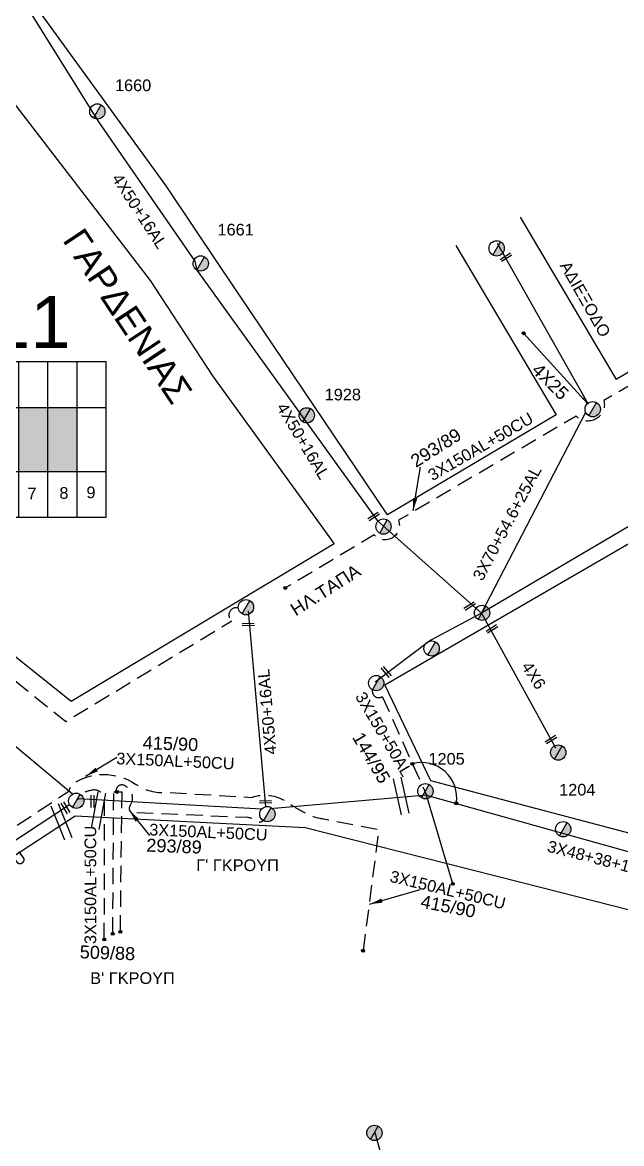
# Model space of a CAD drawing. Header units: millimetres. Extents: x 5010 to 7184, y -101 to 935.
# Drawn here: x 6817.3 to 6909.7, y 642.3 to 815.1 of the extents above; entities that cross this region are included whole.
import ezdxf
from ezdxf.enums import TextEntityAlignment as Align

# ---------------------------------------------------------------- set-up
doc = ezdxf.new("R2010")
doc.units = ezdxf.units.MM
doc.linetypes.add('DASHED', pattern=[19.05, 12.7, -6.35])
for name, color, linetype in [('Ασφαλειοκιβώτια Χ.Τ 9 αναχωρήσεων', 7, 'Continuous'), ('Γέφυρες Εναερίου Δικτύου', 7, 'Continuous'), ('Γυμνά εναέρια ΧΤ και ΦΟΠ (3Φ)   4x50+16AL', 7, 'Continuous'), ('Εναέρια παροχή ΧΤ 4x16', 7, 'SYN_LINE'), ('Επιγραφές - Σχήματα', 7, 'Continuous'), ('Καλώδια ΧΤ   3x150+50AL', 7, 'DASHED'), ('Καλώδια ΧΤ   3x150AL+50CU', 7, 'DASHED'), ('Καλώδια ΧΤ   3x150AL+50XLPE', 7, 'DASHED'), ('Καλώδια ΧΤ   3x48+38+16.5', 7, 'DASHED'), ('Καλώδια ΧΤ   4X50+13', 7, 'Continuous'), ('Μηχανική τομή', 7, 'Continuous'), ('Στύλος Ξύλινος', 7, 'Continuous'), ('Στύλος Ξύλινος @ 1', 7, 'Continuous'), ('Στύλος ΦΜ', 7, 'Continuous'), ('Στύλος ΦΜ @ 1', 7, 'Continuous'), ('Συνδέσεις', 7, 'Continuous'), ('Συνεστραμμένα ΧΤ   3x70+54.6+25AL', 7, 'SYN_LINE'), ('Τομή', 7, 'Continuous'), ('Υπόβαθρο ΔΕΗ', 7, 'Continuous'), ('Υπόγεια καλώδια Παροχών ΧΤ   4x6', 7, 'DASHED')]:
    doc.layers.add(name, color=color, linetype=linetype)
doc.styles.get("Standard").update_dxf_attribs({"font": 'arial.ttf'})
doc.linetypes.add('SYN_LINE', pattern='A,0.5,-0.0001,["/\\/\\/\\/",Standard,S=0.1,R=0,X=0,Y=-0.05],-0.25', length=0.7501)
doc.dimstyles.new('ISO-25', dxfattribs={"dimtxt": 2.5, "dimasz": 2.5, "dimexe": 1.25, "dimexo": 0.625, "dimtad": 1, "dimtxsty": 'Standard', "dimcen": 2.5, "dimaunit": 2, "dimazin": 0, "dimtfac": 1, "dimtmove": 0, "dimatfit": 3, "dimfxl": 1, "dimarcsym": 0})

# ---------------------------------------------------------------- blocks, each defined once
blk = doc.blocks.new('ΑΣΦΑΛΕΙΟΚΙΒΩΤΙΟ ΥΠΟΣΤΑΘΜΟΥ 9 ΑΝΑΧΩΡΗΣΕΩΝ')
at = {"layer": 'Ασφαλειοκιβώτια Χ.Τ 9 αναχωρήσεων', "ltscale": 40}
for p, q in [((-23.8, 40.36), (24.02, 40.36)), ((-9.72, 40.36), (-9.72, -40.64)), ((9.94, 40.36), (9.94, -40.64)), ((-23.8, 31.36), (24.02, 31.36)), ((-23.8, 22.36), (24.02, 22.36)), ((-23.8, 13.36), (24.02, 13.36)), ((-23.8, 4.36), (24.02, 4.36)), ((-23.8, -4.64), (24.02, -4.64)), ((-23.8, -13.64), (24.02, -13.64)), ((-23.8, -22.64), (24.02, -22.64)), ((-23.8, -31.64), (24.02, -31.64))]:
    blk.add_line(p, q, dxfattribs=at)
at = {"layer": 'Ασφαλειοκιβώτια Χ.Τ 9 αναχωρήσεων'}
blk.add_lwpolyline([(-23.8, -40.64), (24.02, -40.64), (24.02, 40.36), (-23.8, 40.36)], close=True, dxfattribs=at)
for s, p in [('1', (-18.22, 37.06)), ('2', (-18.02, 28.07)), ('3', (-18.09, 19.73)), ('4', (-17.94, 9.66)), ('5', (-18.55, 0.71)), ('6', (-18.4, -7.35)), ('7', (-18.34, -16.37)), ('8', (-18.19, -26.2)), ('9', (-18.02, -34.53))]:
    blk.add_text(s, height=3.6, rotation=270, dxfattribs=at).set_placement(p)
at = {"layer": 'Ασφαλειοκιβώτια Χ.Τ 9 αναχωρήσεων', "ltscale": 40}
for tag, height, p in [('ΟΝΟΜΑ', 5, (-0.16, 44.31)), ('ΚΕΙΜΕΝΟ 1', 2, (17.06, 35.59)), ('ΚΕΙΜΕΝΟ 2', 2, (17.06, 26.88)), ('ΚΕΙΜΕΝΟ 3', 2, (17.06, 17.69)), ('ΚΕΙΜΕΝΟ 4', 2, (17.06, 8.71)), ('ΚΕΙΜΕΝΟ 5', 2, (17.06, -0.13)), ('ΚΕΙΜΕΝΟ 6', 2, (17.06, -9.05)), ('ΚΕΙΜΕΝΟ 7', 2, (17.06, -18.13)), ('ΚΕΙΜΕΝΟ 8', 2, (17.06, -26.85)), ('ΚΕΙΜΕΝΟ 9', 2, (17.06, -35.99)), ('ΣΧ', 2, (-0.1, -42.64))]:
    blk.add_attdef(tag, text='', height=height, dxfattribs=at).set_placement(p, align=Align.MIDDLE_CENTER)
blk = doc.blocks.new('ΥΠΑΡΧΩΝ ΤΣΙΜΕΝΤΕΝΙΟΣ ΣΤΥΛΟΣ')
at = {"layer": 'Στύλος ΦΜ'}
blk.add_hatch(color=256, dxfattribs=at).paths.add_polyline_path([(-1.29, -2.28, 0.574793), (2.62, 0, 0.268822), (1.3, 2.27)])
blk.add_line((-1.29, -2.28), (1.3, 2.27), dxfattribs=at)
blk.add_circle((0, 0), 2.62, dxfattribs=at)
at = {"layer": 'Στύλος ΦΜ', "flags": 4}
for tag, p in [('ΑΡΙΘΜΟΣ', (-4.68, 8.05)), ('ΤΥΠΟΣ', (-4.91, 3.03))]:
    blk.add_attdef(tag, p, '', height=4, dxfattribs=at)
blk = doc.blocks.new('ΥΠΑΡΧΩΝ ΞΥΛΙΝΟΣ ΣΤΥΛΟΣ')
at = {"layer": 'Στύλος Ξύλινος'}
h = blk.add_hatch(color=7, dxfattribs=at)
h.paths.add_polyline_path([(-2.62, 0, 0.270008), (-1.29, -2.28), (1.3, 2.27, 0.576266)])
h.paths.add_polyline_path([(-1.29, -2.28, 0.574793), (2.62, 0, 0.268822), (1.3, 2.27)])
at = {"layer": 'Στύλος Ξύλινος', "color": 7}
blk.add_line((-1.29, -2.28), (1.3, 2.27), dxfattribs=at)
blk.add_circle((0, 0), 2.62, dxfattribs=at)
at = {"layer": 'Στύλος Ξύλινος', "flags": 4}
for tag, p in [('ΑΡΙΘΜΟΣ', (-4.91, 8.6)), ('ΤΥΠΟΣ', (-4.85, 3.39))]:
    blk.add_attdef(tag, p, '', height=4, dxfattribs=at)
blk = doc.blocks.new('ΤΟΜΗ')
at = {"layer": 'Τομή', "ltscale": 40}
for p, q in [((-5.68, 0), (5.68, 0)), ((5.68, -2.33), (-5.68, -2.33))]:
    blk.add_line(p, q, dxfattribs=at)
blk = doc.blocks.new('ΜΗΧΑΝΙΚΗ ΤΟΜΗ')
at = {"layer": 'Μηχανική τομή', "ltscale": 40}
for p, q in [((-1.89, 0.78), (1.89, 0.78)), ((1.89, 0), (-1.89, 0))]:
    blk.add_line(p, q, dxfattribs=at)
blk = doc.blocks.new('_ΣΥΝΔΕΣΗ')
at = {"layer": 'Συνδέσεις', "linetype": 'SYN_LINE', "ltscale": 40}
blk.add_hatch(color=256, dxfattribs=at).paths.add_polyline_path([(0.5, -0.01, 1), (-0.5, -0.01, 1)])
at = {"layer": 'Συνδέσεις'}
blk.add_circle((0, -0.01), 0.5, dxfattribs=at)

msp = doc.modelspace()

# ---------------------------------------------------------------- hatches: boundary and pattern name
at = {"layer": 'Ασφαλειοκιβώτια Χ.Τ 9 αναχωρήσεων'}
for color, points in [(62, [(6816.68, 755.74), (6816.68, 745.91), (6821.18, 745.91), (6821.18, 755.74)]), (173, [(6821.18, 755.74), (6821.18, 745.91), (6825.68, 745.91), (6825.68, 755.74)])]:
    msp.add_hatch(color=color, dxfattribs=at).paths.add_polyline_path(points)

# ---------------------------------------------------------------- linework, layer by layer
at = {"layer": 'Γέφυρες Εναερίου Δικτύου', "color": 5, "linetype": 'SYN_LINE', "ltscale": 15, "flags": 128}
msp.add_lwpolyline([(6883.63, 682.33), (6879.56, 696.01)], dxfattribs=at)
at = {"layer": 'Γυμνά εναέρια ΧΤ και ΦΟΠ (3Φ)   4x50+16AL', "color": 30}
for p, q in [((6824.96, 696.13), (6785.89, 728.86)), ((6825.84, 695.4), (6825.76, 695.47))]:
    msp.add_line(p, q, dxfattribs=at)
at = {"layer": 'Γυμνά εναέρια ΧΤ και ΦΟΠ (3Φ)   4x50+16AL', "color": 85}
for p, q in [((6854.14, 693.83), (6825.84, 695.4)), ((6879.56, 696.01), (6855.48, 693.86))]:
    msp.add_line(p, q, dxfattribs=at)
at = {"layer": 'Γυμνά εναέρια ΧΤ και ΦΟΠ (3Φ)   4x50+16AL', "color": 133, "flags": 128}
msp.add_lwpolyline([(6817.55, 818.1), (6828.97, 799.78), (6843.82, 778.33), (6844.17, 776.93), (6871.97, 738.34), (6888.06, 724.04)], dxfattribs=at)
at = {"layer": 'Γυμνά εναέρια ΧΤ και ΦΟΠ (3Φ)   4x50+16AL', "color": 85, "flags": 128}
msp.add_lwpolyline([(6854.78, 694.22), (6852.11, 724.41)], dxfattribs=at)
at = {"layer": 'Γυμνά εναέρια ΧΤ και ΦΟΠ (3Φ)   4x50+16AL', "color": 173, "flags": 128}
for points in [[(6825.64, 695.27), (6825.84, 695.4)], [(6760.79, 652.56), (6824.53, 694.53)]]:
    msp.add_lwpolyline(points, dxfattribs=at)
at = {"layer": 'Εναέρια παροχή ΧΤ 4x16', "color": 85, "linetype": 'SYN_LINE', "ltscale": 20, "flags": 128}
msp.add_lwpolyline([(6877.17, 624.16), (6871.65, 643.92)], dxfattribs=at)
at = {"layer": 'Επιγραφές - Σχήματα', "linetype": 'Continuous', "ltscale": 0.2}
msp.add_arc((6878.82, 695.6), 5.41, 350.767, 105.2504, dxfattribs=at)
at = {"layer": 'Καλώδια ΧΤ   3x150+50AL', "color": 5, "linetype": 'DASHED', "ltscale": 0.2, "flags": 128}
msp.add_lwpolyline([(6872.75, 711.19), (6879.56, 696.01)], dxfattribs=at)
at = {"layer": 'Καλώδια ΧΤ   3x150+50AL', "color": 5, "linetype": 'DASHED', "ltscale": 0.2}
msp.add_arc((6872.2, 712.01), 0.99, 166.218, 303.8213, dxfattribs=at)
at = {"layer": 'Καλώδια ΧΤ   3x150AL+50CU', "color": 85, "linetype": 'DASHED', "ltscale": 0.2}
msp.add_line((6831.33, 696.51), (6832.63, 696.5), dxfattribs=at)
at = {"layer": 'Καλώδια ΧΤ   3x150AL+50CU', "color": 5, "linetype": 'DASHED', "ltscale": 0.2, "flags": 128}
msp.add_lwpolyline([(7028.37, 825.81), (7029.21, 824.54), (7023.12, 820.74), (7020.79, 821.55), (6990.86, 805.37, -0.461632), (6985.76, 801.98), (6979.29, 797.93, -0.495432), (6974.84, 796.15, 0.35461), (6973.7, 795.99), (6955.03, 785.18, -0.790652), (6950.01, 782.11), (6906.92, 756.84, -0.764051), (6902.63, 754.42), (6875.24, 738.36, -0.834231), (6871.51, 736.1), (6857.79, 727.93)], format="xyb", dxfattribs=at)
at = {"layer": 'Καλώδια ΧΤ   3x150AL+50CU', "color": 173, "linetype": 'DASHED', "ltscale": 0.2, "flags": 128}
msp.add_lwpolyline([(6798.52, 657.51), (6788.31, 672.56, -0.558205), (6789.54, 675.32, 0.083571), (6794.35, 676.79), (6824.4, 696.6), (6824.84, 697.62, -0.310159), (6834.71, 697.68, 0.171124), (6839.5, 696.42), (6852.64, 695.65, -0.237871), (6857.96, 694.99, 0.02496), (6860.95, 693.2, 0.094654), (6863.64, 692.36), (6872.21, 690.68), (6869.78, 672.02)], format="xyb", dxfattribs=at)
at = {"layer": 'Καλώδια ΧΤ   3x150AL+50CU', "color": 30, "linetype": 'DASHED', "ltscale": 0.2, "flags": 128}
msp.add_lwpolyline([(6829.88, 673.76), (6829.93, 695.17, 0.456404), (6828.08, 696.78, 0.064962), (6826.14, 696.14, 0.064962)], format="xyb", dxfattribs=at)
at = {"layer": 'Καλώδια ΧΤ   3x150AL+50CU', "color": 85, "linetype": 'DASHED', "ltscale": 0.2, "flags": 128}
msp.add_lwpolyline([(6831.83, 696.51, -0.814042), (6833.15, 697.38, -0.43415), (6833.83, 694.35, 0.562867), (6834.29, 693.35), (6851.99, 692.58, -0.180039), (6853, 692.15, 0.42224), (6854.56, 692.22)], format="xyb", dxfattribs=at)
for points in [[(6831.19, 674.65), (6831.33, 696.51)], [(6832.36, 674.95), (6832.63, 696.5)]]:
    msp.add_lwpolyline(points, dxfattribs=at)
at = {"layer": 'Καλώδια ΧΤ   3x150AL+50XLPE', "color": 85, "linetype": 'DASHED', "ltscale": 0.2, "flags": 128}
msp.add_lwpolyline([(6753.95, 760.87, 0.545738), (6762.04, 756.91), (6823.95, 707.35), (6849.53, 722.85)], format="xyb", dxfattribs=at)
at = {"layer": 'Καλώδια ΧΤ   3x150AL+50XLPE', "color": 85, "linetype": 'DASHED', "ltscale": 0.2}
msp.add_arc((6850.25, 723.74), 1.15, 74.6731, 230.5785, dxfattribs=at)
at = {"layer": 'Καλώδια ΧΤ   3x48+38+16.5', "color": 5, "linetype": 'Continuous', "flags": 128}
msp.add_lwpolyline([(6879.56, 696.01), (6922.25, 684.09), (6954.1, 677.1), (6960.95, 701.19)], dxfattribs=at)
at = {"layer": 'Καλώδια ΧΤ   4X50+13', "color": 5, "linetype": 'Continuous', "flags": 128}
msp.add_lwpolyline([(6985.27, 779.67), (6952.56, 762.01), (6888.06, 724.04), (6880.23, 719.88), (6871.63, 713.39)], dxfattribs=at)
at = {"layer": 'Συνεστραμμένα ΧΤ   3x70+54.6+25AL', "color": 133, "linetype": 'SYN_LINE', "ltscale": 15}
msp.add_line((6894.55, 767.2), (6904.39, 756.35), dxfattribs=at)
at = {"layer": 'Συνεστραμμένα ΧΤ   3x70+54.6+25AL', "color": 133, "linetype": 'SYN_LINE', "ltscale": 20, "flags": 128}
for points in [[(6904.52, 756.31), (6890.52, 781.04)], [(6888.06, 724.04), (6904.12, 755.02)]]:
    msp.add_lwpolyline(points, dxfattribs=at)
at = {"layer": 'Υπόβαθρο ΔΕΗ'}
for p, q in [((6894, 785.11), (6908.82, 760.08)), ((6884.1, 780.74), (6899.58, 754.61))]:
    msp.add_line(p, q, dxfattribs=at)
at = {"layer": 'Υπόβαθρο ΔΕΗ', "flags": 128}
for points in [[(6899.58, 754.61), (6873.58, 739.21), (6847.65, 777.65), (6839.43, 789.94), (6819.36, 817.51), (6885.43, 853.73), (6963.25, 896.29), (6968.38, 895.73), (6993.18, 867.11), (7027.99, 829.44), (6950.44, 784.73), (6908.82, 760.08)], [(6899.58, 754.61), (6873.58, 739.21), (6847.65, 777.65), (6839.43, 789.94), (6819.36, 817.51), (6885.43, 853.73), (6963.25, 896.29), (6968.38, 895.73), (6993.18, 867.11), (7027.99, 829.44), (6950.44, 784.73), (6908.82, 760.08)], [(6809.26, 811.3), (6836.95, 775.33), (6846.55, 760.65), (6865.34, 734.76), (6824.77, 710.41), (6787.79, 739.96), (6755.04, 766.48)], [(6809.26, 811.3), (6836.95, 775.33), (6846.55, 760.65), (6865.34, 734.76), (6824.77, 710.41), (6787.79, 739.96), (6755.04, 766.48)], [(7037.3, 683.14), (7007.28, 736.47), (6985.4, 777.98), (6873.15, 712.97), (6880.19, 698.26), (6952.97, 679.03), (6959.87, 704.22), (6968.01, 701.6), (6961.2, 676.25), (7037.79, 654.97)], [(7037.3, 683.14), (7007.28, 736.47), (6985.4, 777.98), (6873.15, 712.97), (6880.19, 698.26), (6952.97, 679.03), (6959.87, 704.22), (6968.01, 701.6), (6961.2, 676.25), (7037.79, 654.97)], [(6904, 757.23), (6903.74, 757.07)], [(7037.42, 645.17), (6956.04, 666.74), (6897.35, 681.69), (6860.85, 690.93), (6825.4, 692.75), (6762.83, 651.85), (6808.17, 573.23), (6815.66, 561.04), (6925.37, 581.34), (6958.31, 586.87), (7002.61, 595.94), (7037.14, 601.99)], [(7037.42, 645.17), (6956.04, 666.74), (6897.35, 681.69), (6860.85, 690.93), (6825.4, 692.75), (6762.83, 651.85), (6808.17, 573.23), (6815.66, 561.04), (6925.37, 581.34), (6958.31, 586.87), (7002.61, 595.94), (7037.14, 601.99)]]:
    msp.add_lwpolyline(points, dxfattribs=at)
at = {"layer": 'Υπόγεια καλώδια Παροχών ΧΤ   4x6', "color": 5, "linetype": 'SYN_LINE', "ltscale": 20, "flags": 128}
msp.add_lwpolyline([(6888.06, 724.04), (6899.48, 703.29)], dxfattribs=at)

# ---------------------------------------------------------------- block references
at = {"layer": 'Ασφαλειοκιβώτια Χ.Τ 9 αναχωρήσεων', "xscale": 0.5, "yscale": 0.5, "zscale": 0.5, "rotation": 90}
msp.add_blockref('ΑΣΦΑΛΕΙΟΚΙΒΩΤΙΟ ΥΠΟΣΤΑΘΜΟΥ 9 ΑΝΑΧΩΡΗΣΕΩΝ', (6809.86, 750.77), dxfattribs=at).add_auto_attribs({'ΟΝΟΜΑ': 'ΦΤ-11'})
at = {"layer": 'Μηχανική τομή'}
for p, xscale, yscale, zscale, rotation in [((6891.95, 778.76), 0.4999999999996311, 0.4999999999996311, 0.4999999999996311, 32.01383527798166), ((6871.54, 738.79), 0.4999999999996311, 0.4999999999996311, 0.4999999999996311, 32.01383527798166), ((6886.34, 724.97), 0.4999999999996311, 0.4999999999996311, 0.4999999999996311, 32.01383527798166), ((6852.08, 722.1), 0.4999999999996071, 0.4999999999996071, 0.4999999999996071, 1.375315947406383), ((6889.77, 721.45), 0.4999999999996311, 0.4999999999996311, 0.4999999999996311, 32.01383527798166), ((6873.21, 714.87), 0.4999999999994558, 0.4999999999994558, 0.4999999999994558, 309.8708943081952), ((6898.88, 704.39), 0.4999999999996311, 0.4999999999996311, 0.4999999999996311, 32.01383527798166), ((6823.74, 693.94), 0.5000000000004166, 0.5000000000004166, 0.5000000000004166, 300.8757569136883), ((6827.88, 695.04), 0.5000000000003701, 0.5000000000003701, 0.5000000000003701, 269.9241298325035), ((6854.75, 694.76), 0.4999999999996071, 0.4999999999996071, 0.4999999999996071, 1.375315947406383)]:
    msp.add_blockref('ΜΗΧΑΝΙΚΗ ΤΟΜΗ', p, dxfattribs=dict(at, xscale=xscale, yscale=yscale, zscale=zscale, rotation=rotation))
at = {"layer": 'Στύλος Ξύλινος @ 1', "ltscale": 40}
ref = msp.add_blockref('ΥΠΑΡΧΩΝ ΞΥΛΙΝΟΣ ΣΤΥΛΟΣ', (6861.1, 754.55), dxfattribs=dict(at, xscale=0.4499999999998181, yscale=0.4499999999998181, zscale=0.4499999999998181))
ref.add_attrib('ΤΥΠΟΣ', '1928', (6863.87, 756.85), dxfattribs={"layer": 'Στύλος Ξύλινος', "height": 1.8, "flags": 4})
ref = msp.add_blockref('ΥΠΑΡΧΩΝ ΞΥΛΙΝΟΣ ΣΤΥΛΟΣ', (6861.1, 754.55), dxfattribs=dict(at, xscale=0.4499999999998181, yscale=0.4499999999998181, zscale=0.4499999999998181))
ref.add_attrib('ΤΥΠΟΣ', '1928', (6863.87, 756.85), dxfattribs={"layer": 'Στύλος Ξύλινος', "height": 1.8, "flags": 4})
at = {"layer": 'Στύλος Ξύλινος @ 1', "ltscale": 40, "xscale": 0.4499999999998181, "yscale": 0.4499999999998181, "zscale": 0.4499999999998181}
for p in [(6899.89, 702.56), (6871.54, 643.92), (6871.54, 643.92)]:
    msp.add_blockref('ΥΠΑΡΧΩΝ ΞΥΛΙΝΟΣ ΣΤΥΛΟΣ', p, dxfattribs=at)
at = {"layer": 'Στύλος ΦΜ @ 1', "ltscale": 40}
ref = msp.add_blockref('ΥΠΑΡΧΩΝ ΤΣΙΜΕΝΤΕΝΙΟΣ ΣΤΥΛΟΣ', (6828.81, 801.39), dxfattribs=dict(at, xscale=0.4499999999998181, yscale=0.4499999999998181, zscale=0.4499999999998181))
ref.add_attrib('ΤΥΠΟΣ', '1660', (6831.53, 804.53), dxfattribs={"layer": 'Στύλος ΦΜ', "height": 1.8, "flags": 4})
ref = msp.add_blockref('ΥΠΑΡΧΩΝ ΤΣΙΜΕΝΤΕΝΙΟΣ ΣΤΥΛΟΣ', (6828.81, 801.39), dxfattribs=dict(at, xscale=0.4499999999998181, yscale=0.4499999999998181, zscale=0.4499999999998181))
ref.add_attrib('ΤΥΠΟΣ', '1660', (6831.53, 804.53), dxfattribs={"layer": 'Στύλος ΦΜ', "height": 1.8, "flags": 4})
ref = msp.add_blockref('ΥΠΑΡΧΩΝ ΤΣΙΜΕΝΤΕΝΙΟΣ ΣΤΥΛΟΣ', (6844.75, 777.96), dxfattribs=dict(at, xscale=0.4499999999998181, yscale=0.4499999999998181, zscale=0.4499999999998181))
ref.add_attrib('ΤΥΠΟΣ', '1661', (6847.34, 782.28), dxfattribs={"layer": 'Στύλος ΦΜ', "height": 1.8, "flags": 4})
ref = msp.add_blockref('ΥΠΑΡΧΩΝ ΤΣΙΜΕΝΤΕΝΙΟΣ ΣΤΥΛΟΣ', (6844.75, 777.96), dxfattribs=dict(at, xscale=0.4499999999998181, yscale=0.4499999999998181, zscale=0.4499999999998181))
ref.add_attrib('ΤΥΠΟΣ', '1661', (6847.34, 782.28), dxfattribs={"layer": 'Στύλος ΦΜ', "height": 1.8, "flags": 4})
at = {"layer": 'Στύλος ΦΜ @ 1', "ltscale": 40, "xscale": 0.4499999999998181, "yscale": 0.4499999999998181, "zscale": 0.4499999999998181}
for p in [(6890.39, 780.29), (6890.39, 780.29), (6905.2, 755.49), (6905.2, 755.49), (6872.94, 737.4), (6872.94, 737.4), (6851.73, 724.96), (6851.73, 724.96), (6888.14, 724.1), (6888.14, 724.1), (6880.36, 718.6), (6880.36, 718.6), (6871.82, 713.27), (6871.82, 713.27), (6825.56, 695.12), (6825.56, 695.12), (6855.03, 693.07), (6855.03, 693.07)]:
    msp.add_blockref('ΥΠΑΡΧΩΝ ΤΣΙΜΕΝΤΕΝΙΟΣ ΣΤΥΛΟΣ', p, dxfattribs=at)
at = {"layer": 'Στύλος ΦΜ @ 1', "ltscale": 40}
ref = msp.add_blockref('ΥΠΑΡΧΩΝ ΤΣΙΜΕΝΤΕΝΙΟΣ ΣΤΥΛΟΣ', (6879.4, 696.6), dxfattribs=dict(at, xscale=0.4499999999998181, yscale=0.4499999999998181, zscale=0.4499999999998181))
ref.add_attrib('ΤΥΠΟΣ', '1205', (6879.87, 700.69), dxfattribs={"layer": 'Στύλος ΦΜ', "height": 1.8, "flags": 4})
ref = msp.add_blockref('ΥΠΑΡΧΩΝ ΤΣΙΜΕΝΤΕΝΙΟΣ ΣΤΥΛΟΣ', (6879.4, 696.6), dxfattribs=dict(at, xscale=0.4499999999998181, yscale=0.4499999999998181, zscale=0.4499999999998181))
ref.add_attrib('ΤΥΠΟΣ', '1205', (6879.87, 700.69), dxfattribs={"layer": 'Στύλος ΦΜ', "height": 1.8, "flags": 4})
ref = msp.add_blockref('ΥΠΑΡΧΩΝ ΤΣΙΜΕΝΤΕΝΙΟΣ ΣΤΥΛΟΣ', (6900.66, 690.74), dxfattribs=dict(at, xscale=0.4499999999998181, yscale=0.4499999999998181, zscale=0.4499999999998181))
ref.add_attrib('ΤΥΠΟΣ', '1204', (6900.03, 695.93), dxfattribs={"layer": 'Στύλος ΦΜ', "height": 1.8, "flags": 4})
ref = msp.add_blockref('ΥΠΑΡΧΩΝ ΤΣΙΜΕΝΤΕΝΙΟΣ ΣΤΥΛΟΣ', (6900.66, 690.74), dxfattribs=dict(at, xscale=0.4499999999998181, yscale=0.4499999999998181, zscale=0.4499999999998181))
ref.add_attrib('ΤΥΠΟΣ', '1204', (6900.03, 695.93), dxfattribs={"layer": 'Στύλος ΦΜ', "height": 1.8, "flags": 4})
at = {"layer": 'Συνδέσεις', "xscale": 0.4500000000000455, "yscale": 0.4500000000000455, "zscale": 0.4500000000000455}
for p in [(6894.55, 767.21), (6857.79, 727.94), (6877.4, 700.82), (6831.85, 696.49), (6884.17, 694.73), (6883.63, 682.33), (6831.18, 674.63), (6832.36, 674.94), (6829.88, 673.75), (6869.78, 672.02)]:
    msp.add_blockref('_ΣΥΝΔΕΣΗ', p, dxfattribs=at)
at = {"layer": 'Τομή'}
for p, xscale, yscale, zscale, rotation in [((6875.09, 695.75), 0.499999999999969, 0.499999999999969, 0.499999999999969, 102.6630072926913), ((6875.09, 695.75), 0.499999999999969, 0.499999999999969, 0.499999999999969, 102.6630072926913), ((6828.41, 693.71), 0.5000000000000493, 0.5000000000000493, 0.5000000000000493, 79.33041103013178), ((6822.74, 691.66), 0.4999999999999639, 0.4999999999999639, 0.4999999999999639, 112.0532091450256), ((6822.74, 691.66), 0.4999999999999639, 0.4999999999999639, 0.4999999999999639, 112.0532091450256)]:
    msp.add_blockref('ΤΟΜΗ', p, dxfattribs=dict(at, xscale=xscale, yscale=yscale, zscale=zscale, rotation=rotation))

# ---------------------------------------------------------------- texts
at = {"layer": 'Γυμνά εναέρια ΧΤ και ΦΟΠ (3Φ)   4x50+16AL'}
for rotation, p in [(303.0488, (6835.32, 786.05)), (300.9879, (6860.55, 750.59)), (94.9745, (6854.99, 708.84))]:
    msp.add_text('4X50+16AL', height=1.8, rotation=rotation, dxfattribs=at).set_placement(p, align=Align.MIDDLE)
at = {"layer": 'Επιγραφές - Σχήματα', "linetype": 'DASHED', "ltscale": 0.2, "attachment_point": 1}
for s, insert, char_height, width, rotation in [('ΓΑΡΔΕΝΙΑΣ', (6826.66, 783.78), 4, 17.2922, 303.6123), ('ΑΔΙΕΞΟΔΟ', (6901.63, 778.54), 1.8, 17.2922, 299.7357), ('4Χ25', (6897.07, 762.77), 2, 17.7581, 315.172), ('293/89', (6876.87, 748.11), 2, 17.7581, 32.4056), ('ΗΛ.ΤΑΠΑ', (6858.33, 725.21), 2, 17.7581, 32.4056), ('144/95', (6869.76, 705.95), 2, 17.7581, 300.6263), ('415/90', (6835.86, 705.09), 2, 17.7581, 357.8307), ('293/89', (6836.41, 689.29), 2, 17.7581, 357.8307), ('415/90', (6878.92, 680.64), 2, 17.7581, 349.1043), ('509/88', (6826.14, 672.85), 2, 17.7581, 357.8307)]:
    msp.add_mtext(s, dxfattribs=dict(at, insert=insert, char_height=char_height, width=width, rotation=rotation))
at = {"layer": 'Επιγραφές - Σχήματα', "linetype": 'DASHED', "ltscale": 0.2, "insert": (6792.8, 772.92), "char_height": 8, "width": 24.9768, "attachment_point": 1}
msp.add_mtext('ΦΤ-11', dxfattribs=at)
at = {"layer": 'Επιγραφές - Σχήματα', "color": 1, "linetype": 'Continuous', "ltscale": 0.2, "char_height": 1.8, "width": 15.2497, "attachment_point": 1}
for s, insert in [("Γ' ΓΚΡΟΥΠ", (6844.06, 686.09)), ("Β' ΓΚΡΟΥΠ", (6827.71, 668.69))]:
    msp.add_mtext(s, dxfattribs=dict(at, insert=insert))
at = {"layer": 'Καλώδια ΧΤ   3x150+50AL', "ltscale": 0.2}
msp.add_text('3X150+50AL', height=1.8, rotation=300.6425, dxfattribs=at).set_placement((6873, 705.39), align=Align.MIDDLE)
at = {"layer": 'Καλώδια ΧΤ   3x150AL+50CU', "ltscale": 0.2}
for rotation, p in [(30.2327, (6887.91, 749.74)), (357.4291, (6840.85, 701.26)), (357.4291, (6845.94, 690.29)), (90, (6827.73, 682.16)), (37.3495, (6810.22, 681.23)), (346.4054, (6882.86, 681.4))]:
    msp.add_text('3X150AL+50CU', height=1.8, rotation=rotation, dxfattribs=at).set_placement(p, align=Align.MIDDLE)
at = {"layer": 'Καλώδια ΧΤ   3x48+38+16.5', "ltscale": 0.2}
msp.add_text('3X48+38+16.5', height=1.8, rotation=345.6731, dxfattribs=at).set_placement((6906.28, 686.14), align=Align.MIDDLE)
at = {"layer": 'Συνεστραμμένα ΧΤ   3x70+54.6+25AL', "ltscale": 20}
msp.add_text('3X70+54.6+25AL', height=1.8, rotation=61.9979, dxfattribs=at).set_placement((6891.99, 737.95), align=Align.MIDDLE)
at = {"layer": 'Υπόγεια καλώδια Παροχών ΧΤ   4x6', "ltscale": 0.2}
msp.add_text('4X6', height=1.8, rotation=303.1363, dxfattribs=at).set_placement((6896.11, 714.46), align=Align.MIDDLE)

# ---------------------------------------------------------------- leaders
at = {"layer": 'Επιγραφές - Σχήματα', "ltscale": 40}
for points in [[(6877.49, 739.8), (6878.64, 746.56)], [(6827, 698.9), (6831.83, 701.83)], [(6833.72, 693.66), (6836.86, 689.76)], [(6870.79, 679.18), (6878.6, 681.44)]]:
    msp.add_leader(points, dimstyle='ISO-25', override={"dimasz": 2, "dimtad": 0}, dxfattribs=at)

doc.saveas('drawing.dxf')
